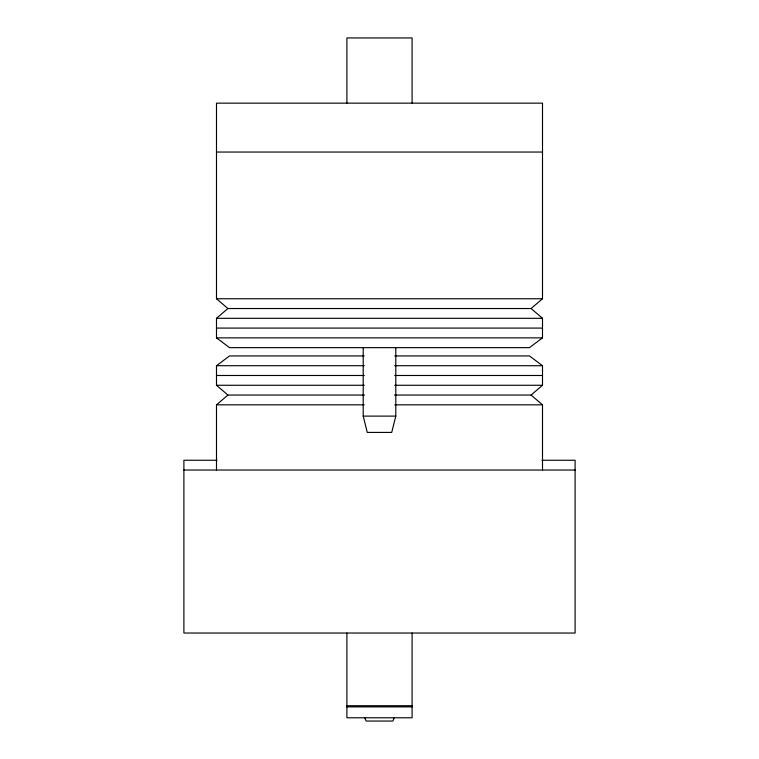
<?xml version="1.0" encoding="UTF-8"?>
<svg xmlns="http://www.w3.org/2000/svg" width="759" height="759" viewBox="0 0 759 759"><rect width="100%" height="100%" fill="white"/><g stroke="black" fill="none" stroke-linecap="round" stroke-linejoin="round"><path stroke-width="1.14" d="M395.8 347.65L395.8 416.112L391.72 432.412L367.28 432.412L363.2 416.112L363.2 347.65M394.12 718.099L392.868 721.05L366.132 721.05L364.88 718.099M216.495 318.315L227.909 308.534L531.091 308.534L542.505 318.315L542.505 337.869L529.459 347.65L229.541 347.65L216.495 337.869L216.495 318.315L542.505 318.315M216.495 470.03L216.495 404.832L227.909 395.05L364.5 395.05M531.091 308.534L542.505 298.752L542.505 103.148L216.495 103.148L216.495 298.752L227.909 308.534M394.5 395.05L531.091 395.05L542.505 385.268L542.505 365.705L529.459 355.933L394.794 355.933M227.909 395.05L216.495 385.268L216.495 365.705L229.541 355.933L364.206 355.933M216.495 152.047L542.505 152.047M216.495 298.752L542.505 298.752M216.495 328.087L542.505 328.087M216.495 337.869L542.505 337.869M216.495 365.705L364.263 365.705M394.737 365.705L542.505 365.705M216.495 375.487L364.263 375.487M394.737 375.487L542.505 375.487M216.495 385.268L364.263 385.268M394.737 385.268L542.505 385.268M216.495 404.832L364.263 404.832M394.737 404.832L542.505 404.832L542.505 470.03M363.2 416.112L395.8 416.112M217.017 460.248L183.896 460.248L183.896 633.034L575.104 633.034L575.104 460.248L541.983 460.248M183.896 470.03L575.104 470.03M346.901 705.718L412.099 705.718M346.901 706.885L412.099 706.885M531.091 395.05L542.505 404.832M412.099 103.148L412.099 37.95L346.901 37.95L346.901 103.148M412.099 633.034L412.099 717.786L346.901 717.786L346.901 633.034"/></g></svg>
